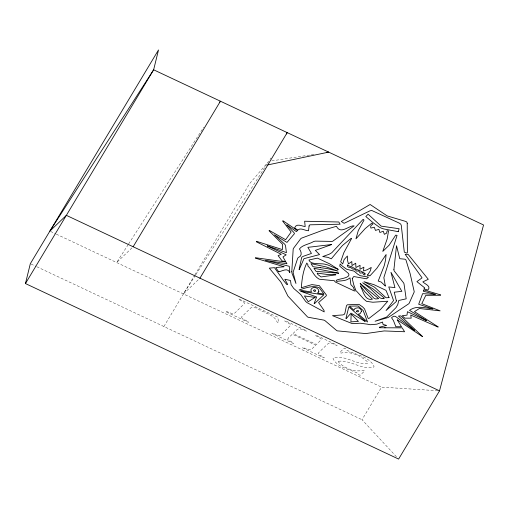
<?xml version="1.0" encoding="UTF-8"?>
<svg xmlns="http://www.w3.org/2000/svg" width="509" height="509" viewBox="0 0 509 509"><rect width="100%" height="100%" fill="white"/><g stroke="black" fill="none" stroke-linecap="round" stroke-linejoin="round"><path stroke-width="0.38" stroke-dasharray="2.54 1.91" d="M163.904 326.517L194.451 275.579M194.858 274.898L249.505 183.762L268.72 161.359M396.46 456.758L362.026 419.709L381.559 387.133L439.521 390.855M128.23 244.53L116.65 262.529L132.575 247.291M128.656 243.862L203.702 127.205M195.437 275.286L183.437 293.941L199.935 278.162M195.863 274.625L268.294 162.027M270.012 159.355L270.871 158.019M271.838 160.882L313.881 154.399M50.582 231.455L55.608 233.822M56.327 234.159L381.559 387.133M31.049 264.031L36.075 266.392M36.794 266.729L362.026 419.709M338.682 361.205L338.561 362.217C344.688 368.23 354.703 372.607 363.311 370.266L364.686 370.915L360.105 375.298L358.724 374.649L358.355 373.606C350.058 369.082 337.48 367.873 333.013 358.565L333.446 357.782C344.879 354.658 356.287 365.201 367.759 363.305L367.905 362.204C361.142 355.867 350.548 350.841 341.125 353.081L339.751 352.438L344.294 348.092L345.668 348.735L345.865 349.689C355.021 354.805 368.942 356.135 374.07 366.315L373.619 367.142C361.918 370.049 350.389 359.946 338.682 361.205M241.686 316.878L241.597 317.591L243.296 319.13L248.729 321.968L248.367 322.312L225.544 311.578L225.907 311.228L232.543 313.741L233.866 313.582L235.139 312.742L244.422 303.58L244.352 302.81L242.933 301.557L238.435 299.247L238.797 298.898L277.825 317.26L278.544 322.725L277.246 322.216C275.216 316.426 268.695 314.454 263.789 311.852C259.641 310.904 255.066 305.476 250.822 307.92L241.686 316.878M288.527 337.842L287.68 339.287L288.024 339.847L293.782 343.155L293.419 343.505L271.825 333.344L272.181 333.001L275.776 334.604L279.568 335.533L281.388 334.483L290.69 325.27L290.556 324.443L284.716 321.014L285.072 320.664L306.673 330.825L306.31 331.168L302.69 329.552L298.891 328.617L297.078 329.66L293.044 333.522L316.458 344.536L321.236 339.637L321.071 338.797L315.268 335.386L315.631 335.037L337.187 345.178L336.831 345.528L333.236 343.919L329.444 342.99L327.631 344.033L319.079 352.209L318.214 353.653L319.359 354.862L324.303 357.509L323.94 357.859L302.378 347.717L302.74 347.367L306.323 348.97L310.121 349.906L311.947 348.856L315.739 345.229L292.319 334.209L288.527 337.842"/><path stroke-width="0.76" d="M299.076 269.56L301.735 257.249L303.179 256.332L311.451 253.437L307.856 247.342L331.505 244.549M398.197 231.748L399.132 228.726L381.177 226.142L368.109 214.206L365.837 216.548L372.817 222.484L379.262 227.148A17.809 14.392 13.8 0 0 383.78 228.955L398.223 231.659M435.233 294.31L423.31 291.231L423.488 290.684M435.22 294.406L422.604 293.648L418.678 304.255L432.835 308.88C424.9 308.034 416.559 305.107 409.516 310.356L426.58 320.562M25.45 283.558L30.33 263.694L158.515 49.927L153.635 69.79L25.45 283.558L398.611 459.073L439.521 390.855L483.55 224.965L153.635 69.79L49.863 231.118L66.361 215.339L439.521 390.855M423.571 290.423L423.736 289.907L440.673 294.876L440.59 295.271L425.817 295.322L421.783 303.669L440.113 310.853L419.416 308.492L414.466 311.635L438.166 326.88M300.889 291.282L323.686 294.946L314.422 303.669L314.136 303.51L316.604 296.97L300.883 291.307M267.327 245.942L286.173 254.824L282.966 256.937L285.613 261.48L282.183 260.996L278.118 255.645L281.273 254.29L256.339 241.794L256.568 241.317L282.387 249.588L282.667 244.734A3.251 2.628 13.8 0 0 282.298 244.015L269.045 230.742L269.369 230.443L285.651 239.726L291.123 232.066L282.622 220.995L282.953 220.734L297.441 230.552M267.371 245.853L286.421 252.661L285.562 245.942L284.957 244.441L274.472 234.834L286.974 242.424L294.463 233.669L293.992 232.619L288.253 226.562A28.848 23.306 13.8 0 1 287.789 226.06L286.872 225.035M133.148 246.75L220.422 101.202L219.564 102.538M199.935 278.162L287.21 132.62L286.351 133.956M338.116 269.42L328.623 265.291A6.553 5.294 13.8 0 0 326.466 264.661C321.631 262.568 310.961 265.564 308.938 260.004L317.234 258.165A1.712 1.381 13.8 0 1 317.61 258.209L329.87 263.955L338.199 269.299M422.565 336.564L400.774 315.854L398.458 316.083L414.65 330.335A1.953 1.578 13.8 0 1 414.148 330.176L395.372 316.337L393.718 316.223L391.752 317.47A1.591 1.285 13.8 0 0 391.701 318.004L393.419 320.517L395.779 326.555A8.418 6.802 13.8 0 1 395.843 326.721L401.512 326.765L397.268 319.906M367.313 275.064A5.504 4.447 13.8 0 1 367.53 275.089L370.278 270.909L371.252 267.448L367.256 269.725L363.515 270.966L363.871 267.193L359.965 269.267L360.054 265.31L355.931 267.537L355.721 263.217L352.012 265.564L351.802 261.524L348.449 263.904L347.532 260.443L347.392 256.002L344.122 259.577L342.691 263.948L340.674 261.721L343.887 252.604L351.566 238.556L351.216 238.282L342.423 245.529L331.27 258.839L328 257.376L322.719 256.549L329.177 254.252L331.785 252.718L363.14 219.334L364.024 220.085L358.26 230.653L355.963 238.823L365.176 228.579L371.844 223.114L372.944 224.049L371.258 225.353A3.378 2.73 13.8 0 0 370.698 227.23L370.934 228.089L374.293 227.218L375.464 230.418L378.912 229.343L379.86 232.486L383.277 231.245L384.359 234.337L386.56 233.192L387.152 230.717L388.526 230.978L387.184 238.874L382.781 251.414L389.13 245.198L395.709 235.12L397.065 235.381L383.856 277.615L385.326 285.956M426.491 320.664L407.429 311.699L407.015 315.141L402.25 315.714L404.827 318.15L411.221 318.144L410.725 315.052L438.014 327.077M297.377 230.615L296.397 231.633L286.955 224.978M365.074 321.402L350.949 313.13L346.222 318.628L345.897 318.475L348.843 306.819L365.131 321.351M422.483 336.627L397.319 319.875M360.487 285.943L365.15 292.102L372.429 299.165C364.673 301.175 363.121 290.505 360.359 286.001M278.913 271.698L277.895 270.756A178.023 143.837 13.8 0 1 275.814 267.543L283.971 266.786M278.798 271.736C282.501 271.182 287.42 267.308 289.812 272.449M385.256 285.982L381.228 282.088L378.212 281.044L384.212 265.743L385.523 260.226L386.121 254.513L376.851 268.313L369.827 275.954A4.161 3.366 13.8 0 0 368.16 275.21L367.53 275.089M267.849 164.897L328.674 152.121L326.339 152.477M335.768 274.866L321.357 276.902A1.769 1.432 13.8 0 1 321.026 276.902L317.979 274.618A4.759 3.843 13.8 0 1 317.209 273.123L327.541 274.491L335.717 274.446L335.755 274.777M385.695 327.79L402.18 327.841L404.591 331.747L384.2 330.933L365.761 333.58L337.314 330.863A3.907 3.156 13.8 0 1 336.608 330.494L324.799 320.498A4.142 3.347 13.8 0 0 323.845 320.11L308.225 317.26A3.124 2.52 13.8 0 1 307.436 316.846L287.992 296.187A9.843 7.953 13.8 0 1 287.674 295.608L281.719 283.608A13.819 11.166 13.8 0 0 280.224 281.299L269.306 268.148L274.497 267.664L283.335 280.268A132.34 106.935 13.8 0 0 286.961 284.658L287.661 284.442L284.843 279.237L290.505 280.484L291.103 284.646L293.687 288.412L300.724 294.526L305.648 301.417A9.906 8.004 13.8 0 0 307.277 302.753L324.22 311.896L323.959 310.286L318.589 302.556L326.148 295.926L326.46 295.125L319.417 285.734A3.016 2.437 13.8 0 0 319.016 285.613L312.042 284.614A7.247 5.853 13.8 0 0 311.158 284.811L301.296 287.763C302.002 279.346 303.008 270.724 306.812 263.064L307.932 264.782L307.862 265.87A1.145 0.929 13.8 0 0 307.996 266.054C312.068 269.904 313.684 275.986 318.774 278.919A3.398 2.749 13.8 0 0 319.677 279.263L332.81 280.586A8.017 6.477 13.8 0 0 334.222 280.65L335.329 282.024L354.289 290.944L356.166 290.747L363.719 298.993L366.544 301.347L372.817 302.238L387.788 301.22L380.388 309.612L368.751 318.589L368.071 318.22L364.552 308.931L362.599 306.914L358.902 304.337L347.278 304.802L346.432 305.82L344.949 313.048L344.237 314.447L342.786 314.931L332.511 315.65L352.031 323.539A4.524 3.658 13.8 0 0 352.96 323.622L360.308 323.215L367.581 324.195A12.324 9.957 13.8 0 0 370.399 324.717L376.838 324.176L382.545 322.051L383.035 324.443L384.27 324.78A10.835 8.755 13.8 0 0 384.81 324.907L385.803 325.168A3.474 2.806 13.8 0 1 386.439 325.461L379.421 327.211L379.561 327.662M384.511 327.796L379.58 327.72M384.422 327.796L385.867 327.79M299.228 269.598L303.968 258.667L319.557 254.576L315.364 250.371L331.524 244.606M283.958 266.716L255.353 258.139L255.448 257.713L285.912 262.001L286.942 263.764L265.386 260.296L289.239 266.29L289.806 272.417M407.225 223.317L407.391 252.559L406.958 253.119L404.311 252.159L401.264 225.296L400.672 224.062L399.317 223.146L371.672 210.44L369.954 210.847L344.116 223.317L341.297 221.44L370.113 204.484L387.152 215.892L405.826 221.46L406.907 222.121L407.225 223.317M364.966 273.505L364.94 274.955L363.642 274.612L362.548 272.779L360.187 273.129L358.858 271.043L356.453 271.068L355.167 269.439L352.495 268.968L351.083 267.747A1.998 1.616 13.8 0 0 350.682 267.467C349.651 267.282 348.143 267.607 347.615 266.341C346.241 262.739 349.231 267.149 351.064 266.411C355.104 269.089 359.666 270.304 363.916 272.716A3.016 2.437 13.8 0 0 364.966 273.505M396.339 300.781L396.333 301.016A2.221 1.794 13.8 0 1 396.117 301.659L386.057 310.522L393.546 300.564L388.749 286.923L394.939 287.604L390.976 272.309L401.843 291.339L394.24 292.204L396.339 300.781M393.915 269.566L393.966 270.234A4.263 3.442 13.8 0 0 394.195 270.928L403.484 282.743A6.789 5.484 13.8 0 1 404.006 283.818L406.176 298.828L398.795 300.463L397.739 304.656L396.066 307.544L386.853 316.846A5.618 4.543 13.8 0 1 385.835 317.33L375.088 321.236L388.1 317.527L408.479 303.962A3.684 2.978 13.8 0 0 409.147 303.339L414.211 291.956A4.04 3.264 13.8 0 0 414.141 291.313L410.127 273.6L405.934 259.902L404.999 259.208L399.775 258.706L396.505 245.688L393.915 269.566M291.803 271.443L291.803 271.94A8.411 6.795 13.8 0 0 292.16 273.683L295.971 283.475L293.209 272.951A4.893 3.957 13.8 0 1 293.254 271.812L297.676 258.267A7.851 6.343 13.8 0 1 298.49 257.439C302.429 255.855 301.462 251.662 299.445 248.946C302.333 244.874 309.268 244.25 313.62 241.559A7.59 6.133 13.8 0 1 315.345 241.132L331.989 241.4A3.569 2.882 13.8 0 0 332.651 241.279L354.124 225.888C349.308 225.137 340.585 234.929 336.455 226.289L321.777 230.602L301.627 238.11A5.644 4.562 13.8 0 0 300.73 238.708L293.445 248.405A3.658 2.952 13.8 0 0 293.171 249.372L291.803 271.443M351.134 314.428L350.892 321.86L358.425 321.408L351.515 314.346L351.134 314.428M356.682 311.47L357.522 311.877A4.117 3.328 13.8 0 0 358.012 311.769C360.226 310.859 356.179 309.396 356.682 311.47M424.328 287.999L424.086 288.927L427.942 290.054C431.492 286.001 425.098 284.276 422.845 281.871L428.298 279.288L408.078 254.347L405.17 254.315L421.096 276.451A21.384 17.281 13.8 0 1 421.42 276.915L422.05 277.863L416.916 281.63L424.124 287.394A1.495 1.209 13.8 0 1 424.328 287.999M309.065 226.066L308.537 230.762C305.146 230.901 300.781 227.307 297.937 229.915A4.778 3.862 13.8 0 1 297.784 230.132L294.558 227.924C296.448 222.98 301.455 226.041 305.184 226.6L304.63 221.237L338.835 221.994L340.101 224.208L310.267 224.8L309.351 225.156L309.065 226.066M313.824 290.219C313.379 291.752 315.644 291.886 315.65 290.62A1.979 1.597 13.8 0 0 315.44 290.181L314.727 289.793A2.061 1.667 13.8 0 0 314.193 289.901L313.824 290.219M352.253 278.608L353.85 285.078L355.581 289.71L354.188 289.863L353.507 287.4L350.898 284.69L350.001 277.825C346.005 281.35 341.418 280.523 336.831 281.407C332.326 278.792 351.935 279.129 348.531 273.575A7.419 5.993 13.8 0 0 348.048 273.123L339.726 266.162L340.146 263.942L341.176 264.973A49.271 39.81 13.8 0 1 342.233 266.022L346.654 269.248L354.264 271.189L357.687 274.186L360.232 275.674L368.503 277.151L366.512 278.817L353.73 276.521L352.253 278.608M318.844 291.243L318.424 292.344L317.463 293.038L323.947 294.113L319.397 287.897A1.521 1.228 13.8 0 0 319.168 287.687C312.551 284.964 305.006 288.196 299.031 289.996L311.406 292.039L310.884 289.977A5.567 4.498 13.8 0 1 311.616 288.667L312.431 288.011A3.748 3.029 13.8 0 1 314.021 287.54C316.204 287.343 318.825 288.87 318.844 291.243M361.454 311.234L360.162 313.646L358.368 314.142L367.555 321.987L363.191 310.592L358.228 306.055A1.158 0.935 13.8 0 0 357.954 305.985L349.467 306.163L353.952 310.185L355.047 308.359L357.922 307.767A3.792 3.067 13.8 0 1 359.666 308.378L361.021 309.65L361.454 311.234M315.046 297.421L308.225 301.71L304.433 295.939L315.046 297.421M360.175 283.513L374.147 298.427L375.807 298.993L378.651 298.637L360.207 283.5M389.035 297.619L386.07 297.765L374.535 287.191L364.043 281.731L373.988 284.671L385.758 290.238A2.1 1.692 13.8 0 1 386.064 290.512L389.035 297.619M383.124 298.344L381.534 298.484L379.892 297.784L370.266 288.571L362.688 282.737L373.033 288.908L384.524 298.172L383.124 298.344M338.345 273.168L316.35 271.38A1.762 1.425 13.8 0 1 315.943 271.227L313.938 268.262L338.593 273.117A4.969 4.015 13.8 0 0 338.345 273.168M320.161 267.626L313.875 266.85A3.009 2.43 13.8 0 1 313.449 266.767L312.761 266.417L311.031 263.643L326.282 266.945L337.963 271.081L327.312 268.625L320.161 267.626"/></g></svg>
